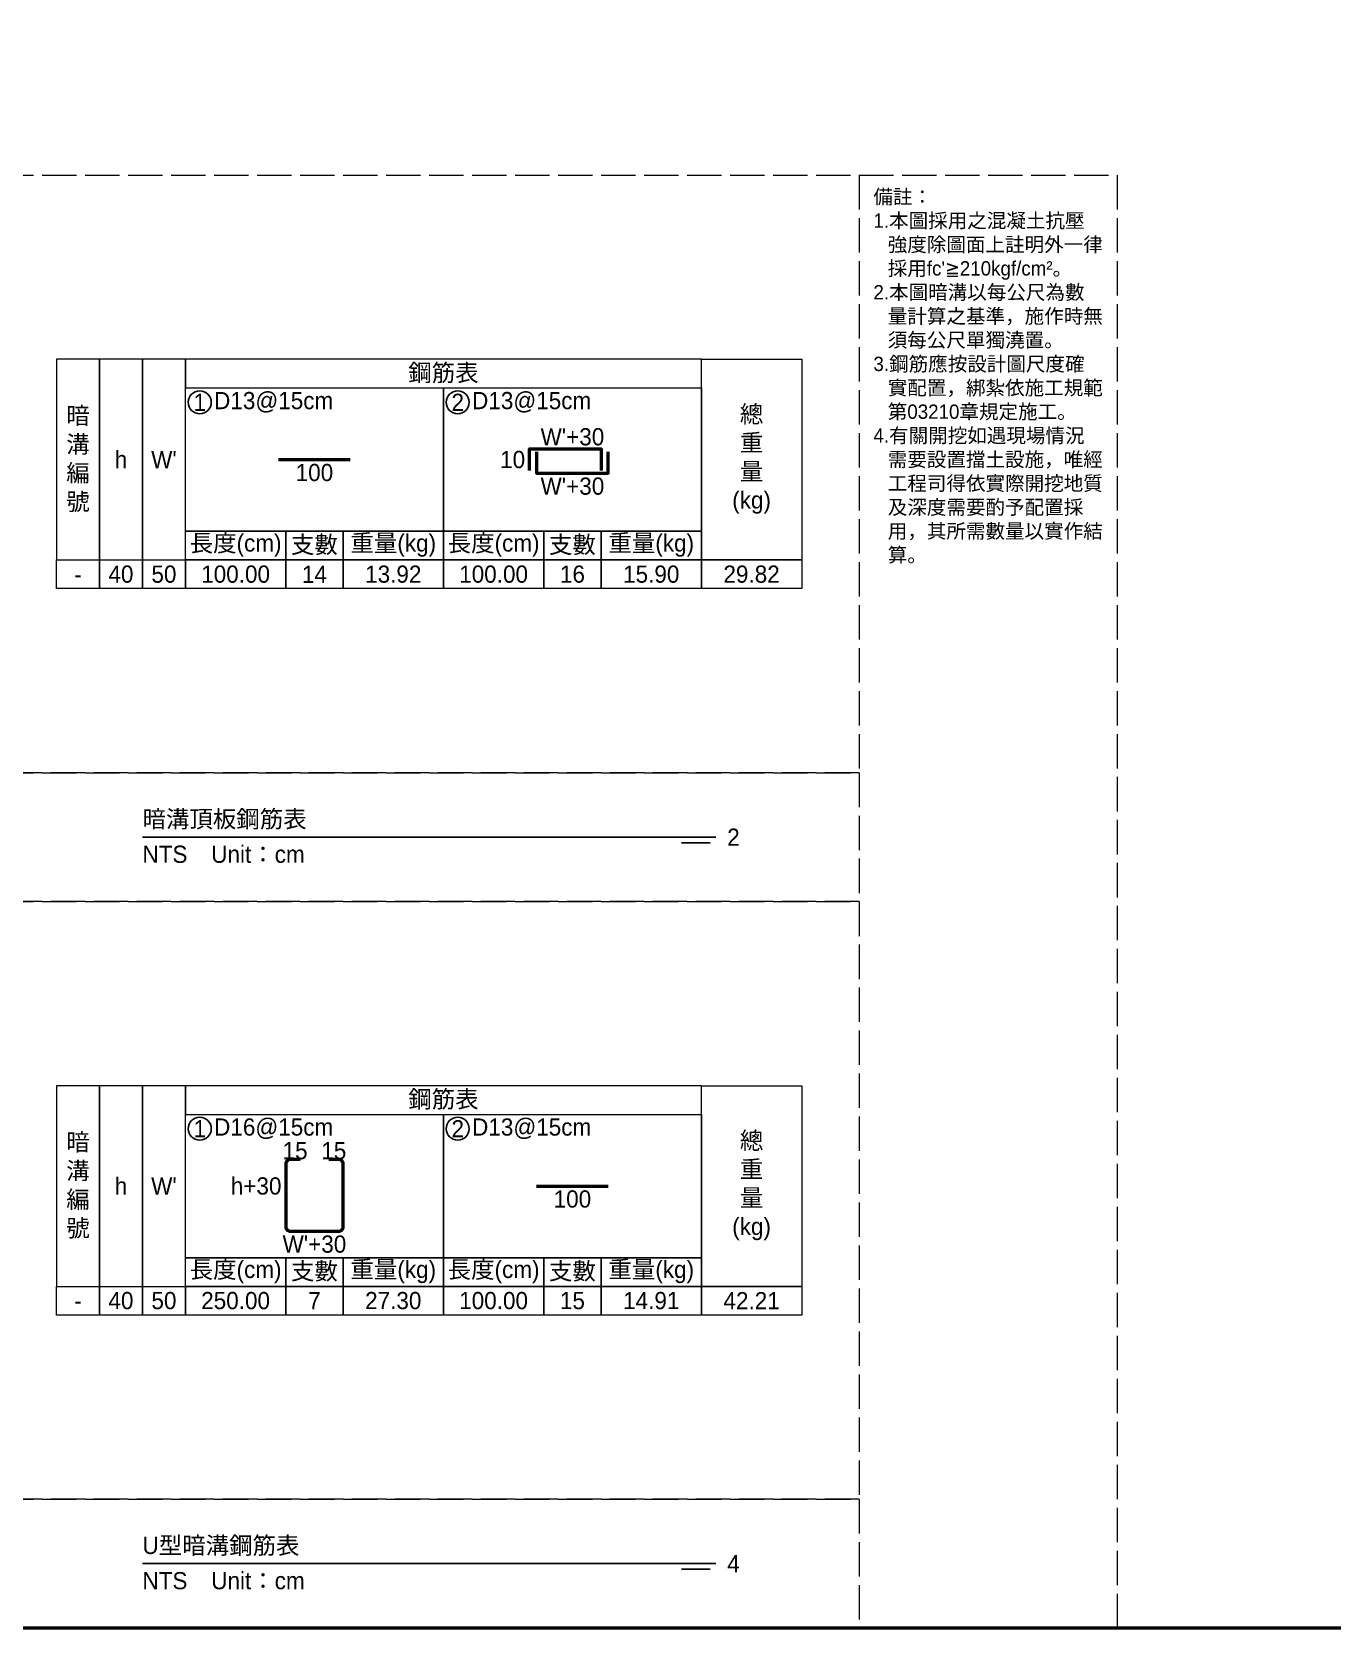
# Model space of a CAD drawing. Extents: x -3420 to 2030, y -3892 to 566.
# Drawn here: x -3019 to -2565, y -2528 to -1971 of the extents above; entities that cross this region are included whole.
import ezdxf

# ---------------------------------------------------------------- set-up
doc = ezdxf.new("R2010")
doc.units = 0
doc.header["$MEASUREMENT"] = 0
doc.linetypes.add('ACAD_ISO02W100', pattern=[15, 12, -3])
for name, color, linetype, lineweight in [('一、1.基本-圖框', 7, 'Continuous', 20), ('一、3.基本-變更', 1, 'Continuous', 50), ('二、5.繪圖-鋼筋', 60, 'Continuous', 50)]:
    doc.layers.add(name, color=color, linetype=linetype, lineweight=lineweight)
doc.layers.add('一、4.基本-隱藏', color=9, linetype='ACAD_ISO02W100', lineweight=20, plot=False)
doc.layers.add('三、1.文字-說明文字', color=2, linetype='Continuous')
doc.layers.add('三、3.文字-註解文字', color=2, linetype='Continuous')
doc.styles.add('次圖名(詳圖)', font='MS PGothic.ttf', dxfattribs={"height": 6})
doc.styles.add('註解文字(詳圖)', font='MS PGothic.ttf', dxfattribs={"height": 5})

msp = doc.modelspace()

# ---------------------------------------------------------------- linework, layer by layer
at = {"layer": '一、1.基本-圖框'}
for points in [[(-3010, -2155.25), (-2995, -2155.25), (-2995, -2085.25), (-3010, -2085.25)], [(-2995, -2155.25), (-2980, -2155.25), (-2980, -2085.25), (-2995, -2085.25)], [(-2980, -2155.25), (-2965, -2155.25), (-2965, -2085.25), (-2980, -2085.25)], [(-2965, -2095.25), (-2785, -2095.25), (-2785, -2085.25), (-2965, -2085.25)], [(-2750, -2155.25), (-2785, -2155.25), (-2785, -2085.25), (-2750, -2085.25)], [(-2965, -2095.25), (-2875, -2095.25), (-2875, -2145.25), (-2965, -2145.25)], [(-2875, -2095.25), (-2785, -2095.25), (-2785, -2145.25), (-2875, -2145.25)], [(-2965, -2145.25), (-2930, -2145.25), (-2930, -2155.25), (-2965, -2155.25)], [(-2930, -2145.25), (-2910, -2145.25), (-2910, -2155.25), (-2930, -2155.25)], [(-2910, -2145.25), (-2875, -2145.25), (-2875, -2155.25), (-2910, -2155.25)], [(-2875, -2145.25), (-2840, -2145.25), (-2840, -2155.25), (-2875, -2155.25)], [(-2840, -2145.25), (-2820, -2145.25), (-2820, -2155.25), (-2840, -2155.25)], [(-2820, -2145.25), (-2785, -2145.25), (-2785, -2155.25), (-2820, -2155.25)], [(-3010, -2155.25), (-2995, -2155.25), (-2995, -2165.25), (-3010, -2165.25)], [(-2995, -2155.25), (-2980, -2155.25), (-2980, -2165.25), (-2995, -2165.25)], [(-2980, -2155.25), (-2965, -2155.25), (-2965, -2165.25), (-2980, -2165.25)], [(-2965, -2155.25), (-2930, -2155.25), (-2930, -2165.25), (-2965, -2165.25)], [(-2930, -2155.25), (-2910, -2155.25), (-2910, -2165.25), (-2930, -2165.25)], [(-2910, -2155.25), (-2875, -2155.25), (-2875, -2165.25), (-2910, -2165.25)], [(-2875, -2155.25), (-2840, -2155.25), (-2840, -2165.25), (-2875, -2165.25)], [(-2840, -2155.25), (-2820, -2155.25), (-2820, -2165.25), (-2840, -2165.25)], [(-2820, -2155.25), (-2785, -2155.25), (-2785, -2165.25), (-2820, -2165.25)], [(-2785, -2155.25), (-2750, -2155.25), (-2750, -2165.25), (-2785, -2165.25)], [(-3010, -2408.75), (-2995, -2408.75), (-2995, -2338.75), (-3010, -2338.75)], [(-2995, -2408.75), (-2980, -2408.75), (-2980, -2338.75), (-2995, -2338.75)], [(-2980, -2408.75), (-2965, -2408.75), (-2965, -2338.75), (-2980, -2338.75)], [(-2965, -2348.75), (-2785, -2348.75), (-2785, -2338.75), (-2965, -2338.75)], [(-2750, -2408.75), (-2785, -2408.75), (-2785, -2338.75), (-2750, -2338.75)], [(-2965, -2348.75), (-2875, -2348.75), (-2875, -2398.75), (-2965, -2398.75)], [(-2875, -2348.75), (-2785, -2348.75), (-2785, -2398.75), (-2875, -2398.75)], [(-2965, -2398.75), (-2930, -2398.75), (-2930, -2408.75), (-2965, -2408.75)], [(-2930, -2398.75), (-2910, -2398.75), (-2910, -2408.75), (-2930, -2408.75)], [(-2910, -2398.75), (-2875, -2398.75), (-2875, -2408.75), (-2910, -2408.75)], [(-2875, -2398.75), (-2840, -2398.75), (-2840, -2408.75), (-2875, -2408.75)], [(-2840, -2398.75), (-2820, -2398.75), (-2820, -2408.75), (-2840, -2408.75)], [(-2820, -2398.75), (-2785, -2398.75), (-2785, -2408.75), (-2820, -2408.75)], [(-3010, -2408.75), (-2995, -2408.75), (-2995, -2418.75), (-3010, -2418.75)], [(-2995, -2408.75), (-2980, -2408.75), (-2980, -2418.75), (-2995, -2418.75)], [(-2980, -2408.75), (-2965, -2408.75), (-2965, -2418.75), (-2980, -2418.75)], [(-2965, -2408.75), (-2930, -2408.75), (-2930, -2418.75), (-2965, -2418.75)], [(-2930, -2408.75), (-2910, -2408.75), (-2910, -2418.75), (-2930, -2418.75)], [(-2910, -2408.75), (-2875, -2408.75), (-2875, -2418.75), (-2910, -2418.75)], [(-2875, -2408.75), (-2840, -2408.75), (-2840, -2418.75), (-2875, -2418.75)], [(-2840, -2408.75), (-2820, -2408.75), (-2820, -2418.75), (-2840, -2418.75)], [(-2820, -2408.75), (-2785, -2408.75), (-2785, -2418.75), (-2820, -2418.75)], [(-2785, -2408.75), (-2750, -2408.75), (-2750, -2418.75), (-2785, -2418.75)]]:
    msp.add_lwpolyline(points, close=True, dxfattribs=at)
at = {"layer": '一、3.基本-變更'}
msp.add_lwpolyline([(-3420, -1414), (0, -1414), (0, -2528), (-3420, -2528)], close=True, dxfattribs=at)
at = {"layer": '一、4.基本-隱藏'}
for points in [[(-3420, -2021), (-2640, -2021), (-2640, -2528), (-3420, -2528)], [(-3030, -2021), (-2730, -2021), (-2730, -2229.5), (-3030, -2229.5)], [(-3030, -2229.5), (-2730, -2229.5), (-2730, -2274.5), (-3030, -2274.5)], [(-3030, -2274.5), (-2730, -2274.5), (-2730, -2483), (-3030, -2483)], [(-3030, -2483), (-2730, -2483), (-2730, -2528), (-3030, -2528)]]:
    msp.add_lwpolyline(points, close=True, dxfattribs=at)
msp.add_lwpolyline([(-3420, -2528), (-2640, -2528)], dxfattribs=at)
at = {"layer": '三、3.文字-註解文字'}
for points in [[(-2980, -2252), (-2780, -2252)], [(-2782, -2254), (-2792, -2254)], [(-2980, -2505.5), (-2780, -2505.5)], [(-2782, -2507.5), (-2792, -2507.5)]]:
    msp.add_lwpolyline(points, dxfattribs=at)
for centre in [(-2960, -2100.25), (-2870, -2100.25), (-2960, -2353.75), (-2870, -2353.75)]:
    msp.add_circle(centre, 4, dxfattribs=at)
at = {"layer": '二、5.繪圖-鋼筋'}
for points in [[(-2845, -2124), (-2845, -2116.5), (-2820, -2116.5), (-2820, -2124)], [(-2932.5, -2120.25), (-2907.5, -2120.25)], [(-2842.5, -2117.5), (-2842.5, -2125), (-2817.5, -2125), (-2817.5, -2117.5)], [(-2842.5, -2373.75), (-2817.5, -2373.75)]]:
    msp.add_lwpolyline(points, dxfattribs=at)
msp.add_lwpolyline([(-2925, -2364.5), (-2928.5, -2364.5, 0.4142136), (-2930, -2366), (-2930, -2388, 0.4142136), (-2928.5, -2389.5), (-2911.5, -2389.5, 0.4142136), (-2910, -2388), (-2910, -2366, 0.4142136), (-2911.5, -2364.5), (-2915, -2364.5)], format="xyb", dxfattribs=at)

# ---------------------------------------------------------------- texts
at = {"layer": '一、1.基本-圖框', "char_height": 6, "attachment_point": 5, "style": '註解文字(詳圖)'}
for s, width, insert in [('{\\fMS PGothic|b0|i0|c128|p34;鋼筋表}', 94.24964, (-2875, -2090.25)), ('暗{\\fMS PGothic|b0|i0|c128|p34;溝編號}', 12.98354, (-3002.5, -2120.25)), ('{\\fMS PGothic|b0|i0|c128|p34;總重量(kg)}', 6, (-2767.5, -2120.25)), ('{\\fMS PGothic|b0|i0|c128|p34;h}', 12.98354, (-2987.5, -2120.25)), ("W'", 22.32258, (-2972.5, -2120.25)), ('{\\fMS PGothic|b0|i0|c128|p34;長度(cm)}', 35.02324, (-2947.5, -2150.25)), ('{\\fMS PGothic|b0|i0|c128|p34;支數}', 19.27354, (-2920, -2150.25)), ('{\\fMS PGothic|b0|i0|c128|p34;重量(kg)}', 30.27214, (-2892.5, -2150.25)), ('{\\fMS PGothic|b0|i0|c128|p34;長度(cm)}', 35.02324, (-2857.5, -2150.25)), ('{\\fMS PGothic|b0|i0|c128|p34;支數}', 19.27354, (-2830, -2150.25)), ('{\\fMS PGothic|b0|i0|c128|p34;重量(kg)}', 30.27214, (-2802.5, -2150.25)), ('{\\fMS PGothic|b0|i0|c128|p34;鋼筋表}', 94.24964, (-2875, -2343.75)), ('暗{\\fMS PGothic|b0|i0|c128|p34;溝編號}', 12.98354, (-3002.5, -2373.75)), ('{\\fMS PGothic|b0|i0|c128|p34;總重量(kg)}', 6, (-2767.5, -2373.75)), ('{\\fMS PGothic|b0|i0|c128|p34;h}', 12.98354, (-2987.5, -2373.75)), ("W'", 22.32258, (-2972.5, -2373.75)), ('{\\fMS PGothic|b0|i0|c128|p34;長度(cm)}', 35.02324, (-2947.5, -2403.75)), ('{\\fMS PGothic|b0|i0|c128|p34;支數}', 19.27354, (-2920, -2403.75)), ('{\\fMS PGothic|b0|i0|c128|p34;重量(kg)}', 30.27214, (-2892.5, -2403.75)), ('{\\fMS PGothic|b0|i0|c128|p34;長度(cm)}', 35.02324, (-2857.5, -2403.75)), ('{\\fMS PGothic|b0|i0|c128|p34;支數}', 19.27354, (-2830, -2403.75)), ('{\\fMS PGothic|b0|i0|c128|p34;重量(kg)}', 30.27214, (-2802.5, -2403.75))]:
    msp.add_mtext_dynamic_manual_height_columns(s, width=width, gutter_width=30, heights=[0], dxfattribs=dict(at, insert=insert))
at = {"layer": '三、1.文字-說明文字', "insert": (-2725, -2026), "char_height": 5, "attachment_point": 1, "style": '註解文字(詳圖)'}
msp.add_mtext_dynamic_manual_height_columns("{\\fMS PGothic|b0|i0|c128|p34;備註：\\P\\pi-5,l5;1.本圖採用之混凝土抗壓強度除圖面上註明外一律採用fc'≧210kgf/cm²。\\P2.本圖暗溝以每公尺為數量計算之基準，施作時無須每公尺單獨澆置。\\P3.鋼筋應按設計圖尺度確實配置，綁紮依施工規範第03210章規定施工。\\P4.有關開挖如遇現場情況需要設置擋土設施，唯經工程司得依實際開挖地質及深度需要酌予配置採用，其所需數量以實作結算。}", width=80, gutter_width=30, heights=[0], dxfattribs=at)
at = {"layer": '三、3.文字-註解文字', "char_height": 6}
for s, width, gutter_width, insert, attachment_point, style in [('1', 8.38231, 30, (-2960, -2100.25), 5, '註解文字(詳圖)'), ('D13@15cm', 6.06582, 30, (-2955, -2100.25), 4, '註解文字(詳圖)'), ('2', 8.38231, 30, (-2870, -2100.25), 5, '註解文字(詳圖)'), ('{\\fMS PGothic|b0|i0|c128|p34;D1}3{\\fMS PGothic|b0|i0|c128|p34;@}1{\\fMS PGothic|b0|i0|c128|p34;5cm}', 6.06582, 30, (-2865, -2100.25), 4, '註解文字(詳圖)'), ('-', 9.06048, 30, (-3002.5, -2160.25), 5, '註解文字(詳圖)'), ('40', 9.06048, 30, (-2987.5, -2160.25), 5, '註解文字(詳圖)'), ('50', 9.06048, 30, (-2972.5, -2160.25), 5, '註解文字(詳圖)'), ('100.00', 9.06048, 30, (-2947.5, -2160.25), 5, '註解文字(詳圖)'), ('{\\fMS PGothic|b0|i0|c128|p34;1}4', 9.06048, 30, (-2920, -2160.25), 5, '註解文字(詳圖)'), ('13.92', 9.06048, 30, (-2892.5, -2160.25), 5, '註解文字(詳圖)'), ('100.00', 9.06048, 30, (-2857.5, -2160.25), 5, '註解文字(詳圖)'), ('16', 9.06048, 30, (-2830, -2160.25), 5, '註解文字(詳圖)'), ('15.90', 9.06048, 30, (-2802.5, -2160.25), 5, '註解文字(詳圖)'), ('29.82', 9.06048, 30, (-2767.5, -2160.25), 5, '註解文字(詳圖)'), ('暗{\\fMS PGothic|b0|i0|c128|p34;溝}頂板鋼筋表', 134.12151, 15, (-2980, -2246), 4, '次圖名(詳圖)'), ('2', 3, 15, (-2776, -2252), 4, '次圖名(詳圖)'), ('NTS{\\fMS PGothic|b0|i0|c128|p34;^IUnit：cm}', 136.03259, 15, (-2980, -2258), 4, '次圖名(詳圖)'), ('{\\fMS PGothic|b0|i0|c128|p34;D1}6{\\fMS PGothic|b0|i0|c128|p34;@15cm}', 6.06582, 30, (-2955, -2353.75), 4, '註解文字(詳圖)'), ('{\\fMS PGothic|b0|i0|c128|p34;D1}3{\\fMS PGothic|b0|i0|c128|p34;@}1{\\fMS PGothic|b0|i0|c128|p34;5cm}', 6.06582, 30, (-2865, -2353.75), 4, '註解文字(詳圖)'), ('1', 8.38231, 30, (-2960, -2353.75), 5, '註解文字(詳圖)'), ('2', 8.38231, 30, (-2870, -2353.75), 5, '註解文字(詳圖)'), ('40', 9.06048, 30, (-2987.5, -2413.75), 5, '註解文字(詳圖)'), ('50', 9.06048, 30, (-2972.5, -2413.75), 5, '註解文字(詳圖)'), ('250.00', 9.06048, 30, (-2947.5, -2413.75), 5, '註解文字(詳圖)'), ('7', 9.06048, 30, (-2920, -2413.75), 5, '註解文字(詳圖)'), ('27.30', 9.06048, 30, (-2892.5, -2413.75), 5, '註解文字(詳圖)'), ('{\\fMS PGothic|b0|i0|c128|p34;100}.00', 9.06048, 30, (-2857.5, -2413.75), 5, '註解文字(詳圖)'), ('15', 9.06048, 30, (-2830, -2413.75), 5, '註解文字(詳圖)'), ('14.91', 9.06048, 30, (-2802.5, -2413.75), 5, '註解文字(詳圖)'), ('42.21', 9.06048, 30, (-2767.5, -2413.75), 5, '註解文字(詳圖)'), ('-', 9.06048, 30, (-3002.5, -2413.75), 5, '註解文字(詳圖)'), ('U型暗溝鋼筋表', 134.12151, 15, (-2980, -2499.5), 4, '次圖名(詳圖)'), ('4', 3, 15, (-2776, -2505.5), 4, '次圖名(詳圖)'), ('NTS{\\fMS PGothic|b0|i0|c128|p34;^IUnit：cm}', 136.03259, 15, (-2980, -2511.5), 4, '次圖名(詳圖)')]:
    msp.add_mtext_dynamic_manual_height_columns(s, width=width, gutter_width=gutter_width, heights=[0], dxfattribs=dict(at, insert=insert, attachment_point=attachment_point, style=style))
at = {"layer": '二、5.繪圖-鋼筋', "char_height": 6, "style": '註解文字(詳圖)'}
for s, width, insert, attachment_point in [("{\\fMS PGothic|b0|i0|c128|p34;W'}+3{\\fMS PGothic|b0|i0|c128|p34;0}", 3.56631, (-2830, -2109.277), 2), ('100', 3.56631, (-2920, -2121.75), 2), ('{\\fMS PGothic|b0|i0|c128|p34;10}', 8.87231, (-2846.5, -2120.25), 6), ("{\\fMS PGothic|b0|i0|c128|p34;W'}+3{\\fMS PGothic|b0|i0|c128|p34;0}", 3.56631, (-2830, -2126.5), 2), ('15', 8.87231, (-2926.75, -2364.5), 8), ('15', 8.87231, (-2913.25, -2364.5), 8), ('{\\fMS PGothic|b0|i0|c128|p34;h+}3{\\fMS PGothic|b0|i0|c128|p34;0}', 8.87231, (-2931.5, -2373.75), 6), ('100', 3.56631, (-2830, -2375.25), 2), ("{\\fMS PGothic|b0|i0|c128|p34;W'+}3{\\fMS PGothic|b0|i0|c128|p34;0}", 3.56631, (-2920, -2391), 2)]:
    msp.add_mtext_dynamic_manual_height_columns(s, width=width, gutter_width=30, heights=[0], dxfattribs=dict(at, insert=insert, attachment_point=attachment_point))

doc.saveas('drawing.dxf')
